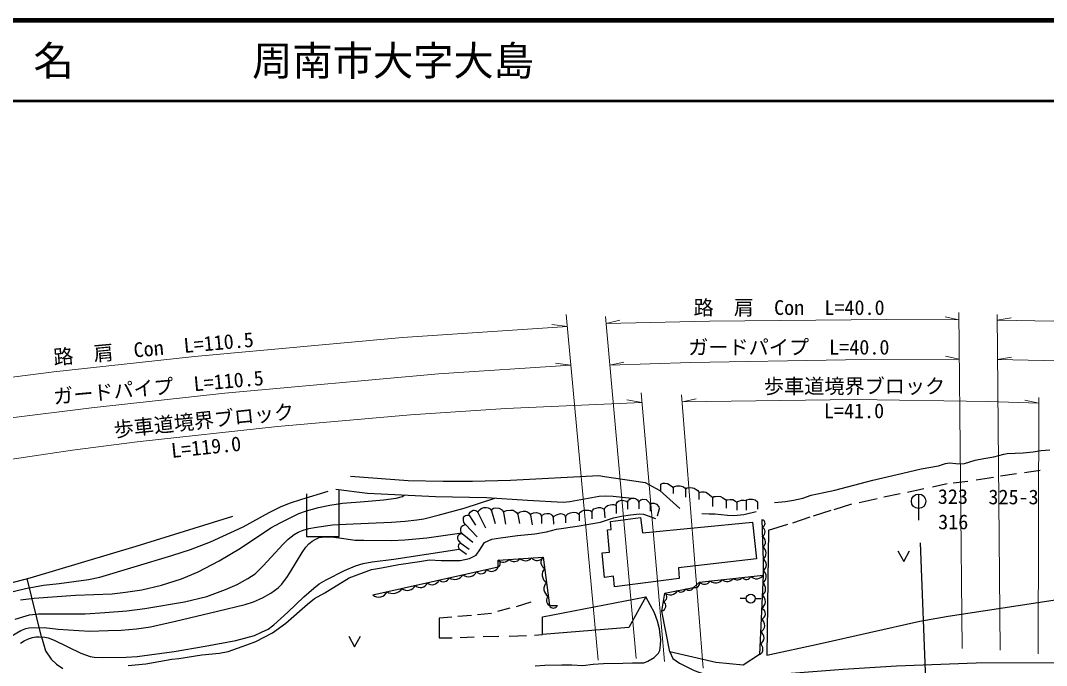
# Model space of a CAD drawing. Units: millimetres at full size, sheet at 1:1000; details may follow other scales. Extents: x 40000 to 680000, y 20000 to 380000.
# Drawn here: x 376270 to 503663, y 299860 to 380000 of the extents above; entities that cross this region are included whole.
import ezdxf
from ezdxf.enums import TextEntityAlignment as Align

# ---------------------------------------------------------------- set-up
doc = ezdxf.new("R2010")
doc.units = ezdxf.units.MM
doc.header["$LTSCALE"] = 1000
for name, color, linetype, lineweight in [('M-BGD', 7, 'Continuous', 25), ('M-STR-HTXT', 7, 'Continuous', 13), ('M-TTL', 2, 'Continuous', 140), ('M-TTL-LINE', 7, 'Continuous', 50)]:
    doc.layers.add(name, color=color, linetype=linetype, lineweight=lineweight)
doc.layers.add('M-TTL-TXT', color=7, linetype='Continuous')
doc.styles.add('ＭＳ ゴシック', font='')
doc.styles.get('ＭＳ ゴシック').set_extended_font_data('MS Gothic')

msp = doc.modelspace()

# ---------------------------------------------------------------- linework, layer by layer
at = {"layer": 'M-BGD'}
for p, q in [((497952, 323430), (499946, 323715)), ((500924, 323830), (502890, 324130)), ((489497, 322070), (491332, 322454)), ((492070, 322558), (493912, 322757)), ((494923, 322928), (497065, 323274)), ((457305, 321944), (457305, 321251)), ((458856, 321819), (458856, 320791)), ((460499, 321309), (460499, 320497)), ((483464, 320815), (485502, 321238)), ((486388, 321387), (488419, 321834)), ((487786, 321163), (487786, 317913)), ((451643, 320093), (451643, 319270)), ((453062, 320103), (453062, 319311)), ((454458, 319831), (454458, 319048)), ((462199, 320732), (462199, 319626)), ((463901, 320341), (463901, 319404)), ((465195, 320105), (465195, 319164)), ((466383, 320340), (466383, 319168)), ((477306, 319256), (479482, 319932)), ((480418, 320117), (482621, 320618)), ((433072, 318887), (433989, 316949)), ((434757, 319096), (435218, 317513)), ((436225, 318873), (436493, 317427)), ((438005, 318629), (438218, 317516)), ((439595, 318551), (439792, 317330)), ((445623, 318576), (445643, 317821)), ((447208, 318924), (447226, 318088)), ((448752, 319232), (448823, 318204)), ((450216, 319749), (450229, 318725)), ((474736, 318453), (476926, 319150)), ((431508, 317361), (432990, 315855)), ((432021, 318468), (432778, 317310)), ((440945, 318389), (440950, 317516)), ((442412, 318256), (442454, 317401)), ((443933, 318310), (443926, 317568)), ((469154, 316660), (471539, 317434)), ((472164, 317591), (474306, 318327)), ((431112, 316247), (432421, 315179)), ((430945, 315067), (431991, 314328)), ((488792, 295535), (488033, 315092)), ((378888, 303405), (377078, 310650)), ((439618, 307724), (437824, 307167)), ((466391, 308172), (465641, 308172)), ((467491, 308172), (468241, 308172)), ((432273, 306060), (430563, 305928)), ((434741, 306325), (433031, 306164)), ((437040, 306969), (435481, 306573)), ((430846, 303356), (432584, 303422)), ((433710, 303453), (435666, 303525)), ((436936, 303509), (439084, 303577)), ((440070, 303641), (441079, 303695))]:
    msp.add_line(p, q, dxfattribs=at)
for points in [[(469884, 320092), (471254, 320254), (472262, 320410), (473398, 320666), (474449, 321035), (475997, 321347), (477388, 321631), (482103, 322908), (485810, 323742), (488098, 324304), (490259, 324674), (491128, 324955), (491631, 325025), (492424, 324944), (493034, 324921), (493494, 324967), (494795, 325381), (495865, 325565), (497124, 325798), (498367, 326109), (498781, 326189), (500783, 326304), (501991, 326419), (503003, 326591), (504062, 326649)], [(417235, 323371), (424404, 322839), (428729, 322777), (432410, 322750), (437091, 322887), (448070, 323469), (448794, 323358), (453822, 322596), (455665, 321602), (458151, 319363)], [(455782, 321497), (455776, 322393), (456010, 322495), (456283, 322521), (456607, 322455), (456930, 322273), (457214, 322060), (457305, 321944), (457488, 322111), (457770, 322184), (458167, 322184), (458495, 322093), (458769, 321938), (458856, 321819), (459042, 321938), (459484, 321964), (459936, 321887), (460179, 321739), (460360, 321614), (460440, 321481), (460499, 321309), (460650, 321415), (460840, 321433), (461155, 321422), (461347, 321392), (461562, 321278), (461834, 321076), (462036, 320911), (462174, 320762), (462199, 320732), (462343, 320848), (462563, 320874), (462926, 320879), (463201, 320840), (463490, 320685), (463787, 320476), (463901, 320341), (464029, 320436), (464372, 320493), (464701, 320469), (465043, 320286), (465169, 320144), (465195, 320105), (465352, 320224), (465809, 320396), (466113, 320407), (466319, 320368), (466383, 320340), (466460, 320434), (466763, 320525), (467157, 320533), (467507, 320445), (467777, 320183), (467777, 319297)], [(373246, 308576), (376904, 309428), (379107, 309828), (381048, 310061), (384730, 310549), (386138, 310830), (390363, 312118), (395041, 313513), (397395, 314255), (399869, 315230), (403929, 317109), (407124, 318861), (408551, 319588), (409662, 320045), (411184, 320540), (414469, 321534)], [(376261, 308021), (377979, 308237), (383110, 308604), (387635, 308761), (389297, 308951), (391337, 309266), (393775, 309846), (396254, 310644), (398318, 311518), (400949, 312882), (403593, 314437), (407349, 316961), (408508, 317592), (409253, 317972), (410847, 318726), (411788, 319075), (413275, 319477), (414681, 319770), (416235, 320021), (418962, 320230), (421360, 320433), (422902, 320669), (423684, 320850), (423964, 321056)], [(411788, 321181), (411788, 315898), (415844, 315898), (415844, 321704)], [(415407, 321757), (419340, 321283), (427796, 320867), (434128, 320723), (439205, 320407), (443653, 320166), (444489, 320242), (448130, 320884), (448846, 320952), (449857, 320918), (452172, 320634)], [(469154, 316660), (468939, 301157), (475423, 302567), (487917, 305353), (491470, 305988), (506927, 308353), (506927, 314060), (508132, 314300), (519488, 315269), (530955, 314406), (530730, 321969)], [(375610, 305623), (377373, 306157), (378511, 306294), (379779, 306296), (384294, 306287), (386749, 306436), (389451, 306648), (391688, 306943), (396648, 307785), (399384, 308451), (401714, 309289), (403160, 309920), (404514, 310667), (405414, 311268), (406383, 312231), (407377, 313325), (408871, 314932), (409524, 315564), (410245, 316129), (410747, 316433), (411385, 316683), (412061, 316894), (413005, 317053), (415007, 317317), (417573, 317478), (422337, 317670), (424047, 317779), (425489, 317943), (426365, 318097), (428144, 318520), (431362, 319392), (435173, 320658)], [(431656, 313653), (430730, 314331), (430676, 314499), (430672, 314684), (430696, 314858), (430752, 314977), (430945, 315067), (430615, 315454), (430569, 315647), (430572, 315866), (430639, 316044), (430747, 316146), (430880, 316212), (431112, 316247), (430986, 316405), (430930, 316652), (430950, 316883), (431045, 317110), (431197, 317254), (431508, 317361), (431304, 317614), (431260, 317901), (431289, 318261), (431384, 318433), (431531, 318513), (431700, 318542), (431891, 318526), (431968, 318494), (432021, 318468), (431993, 318695), (432093, 318910), (432265, 319056), (432455, 319146), (432619, 319164), (432801, 319131), (432949, 319041), (433029, 318946), (433072, 318887), (433174, 319105), (433452, 319374), (433805, 319478), (434083, 319504), (434343, 319452), (434586, 319319), (434717, 319174), (434757, 319096), (434831, 319286), (435014, 319412), (435309, 319440), (435662, 319419), (435885, 319312), (436102, 319153), (436175, 319038), (436225, 318873), (436318, 319000), (436633, 319134), (437106, 319160), (437444, 319144), (437703, 319006), (437841, 318882), (437966, 318698), (438005, 318629), (438083, 318788), (438323, 318946), (438680, 319043), (438963, 319041), (439214, 318973), (439440, 318788), (439547, 318629), (439595, 318551), (439678, 318697), (439968, 318828), (440339, 318852), (440632, 318794), (440808, 318695), (440885, 318587), (440921, 318487), (440945, 318389), (441059, 318532), (441338, 318692), (441629, 318737), (441915, 318725), (442117, 318672), (442257, 318548), (442359, 318390), (442412, 318256), (442538, 318397), (442806, 318570), (443077, 318675), (443326, 318728), (443525, 318702), (443718, 318634), (443797, 318566), (443884, 318434), (443933, 318310), (444033, 318500), (444234, 318724), (444563, 318845), (444949, 318905), (445275, 318886), (445441, 318799), (445539, 318701), (445623, 318576), (445695, 318831), (445919, 319051), (446259, 319145), (446585, 319166), (446805, 319140), (446992, 319106), (447128, 319017), (447208, 318924), (447290, 319112), (447472, 319310), (447765, 319428), (448023, 319481), (448267, 319477), (448504, 319404), (448666, 319313), (448752, 319232), (448848, 319476), (449138, 319728), (449481, 319840), (449722, 319873), (449953, 319867), (450108, 319814), (450216, 319749), (450275, 319984), (450409, 320176), (450622, 320324), (450907, 320406), (451182, 320375), (451354, 320327), (451519, 320265), (451611, 320156), (451643, 320093), (451758, 320393), (451981, 320568), (452233, 320655), (452446, 320655), (452621, 320607), (452873, 320437), (452960, 320301), (453062, 320103), (453115, 320340), (453280, 320456), (453537, 320544), (453939, 320476), (454196, 320238), (454366, 320059), (454458, 319831), (454551, 319964), (454707, 320027), (454969, 320018), (455247, 319886), (455519, 319565), (455578, 319346), (455330, 318432)], [(389654, 299857), (391841, 300081), (395059, 300639), (395908, 300728), (398791, 301175), (400958, 301398), (402052, 301611), (404386, 302418), (405485, 302844), (407561, 303932), (409223, 305100), (411898, 307491), (412770, 308166), (414066, 308884), (417064, 310741), (419851, 311804), (421087, 311994), (423240, 312390), (425795, 312772), (427049, 312974), (428494, 312924), (429748, 312886), (430876, 312924), (432029, 313164), (432838, 313581), (433296, 314229), (433894, 315132), (434784, 315551), (435879, 315742), (437993, 316028), (440115, 316222), (441575, 316473), (442841, 316803), (445407, 317180), (448294, 317667), (449914, 318218), (450907, 318411), (452012, 318586), (453144, 318706), (453622, 318660), (455095, 318126)], [(467598, 318960), (466074, 318589), (464824, 318466), (464055, 318493), (462477, 318658), (461776, 318658), (460856, 318713)], [(269364, 294680), (270500, 294692), (270942, 294737), (274587, 295245), (279043, 295475), (281835, 295732), (286858, 296117), (300016, 296332), (304060, 296367), (312934, 297350), (319591, 298079), (322411, 298282), (332373, 300007), (341189, 301981), (353571, 304794), (364156, 307383), (373812, 309799), (377477, 310754), (390624, 314686), (402612, 318412)], [(468311, 317963), (468473, 312874), (468480, 311090), (468044, 301208), (466014, 299906), (462595, 300231), (456886, 301576), (455903, 306625), (456256, 308867), (459839, 309566), (460579, 310232), (468480, 311090)], [(375093, 303521), (376308, 304217), (376921, 304452), (377315, 304553), (379192, 304576), (380928, 304374), (383493, 304188), (384889, 304145), (387132, 304198), (388783, 304256), (390660, 304423), (392397, 304661), (395510, 305355), (400739, 306601), (404148, 307427), (405190, 307751), (406336, 308254), (407356, 308833), (408243, 309511), (408720, 309955), (409437, 310910), (409849, 311590), (411242, 313903), (411695, 314542), (412089, 314996), (412497, 315325), (412854, 315534), (413189, 315697), (413350, 315750), (413675, 315818), (414101, 315850), (414886, 315837), (415818, 315721), (417812, 315448), (418908, 315427), (422359, 315410), (423998, 315455), (426703, 315728), (431049, 316326)], [(376251, 302631), (376706, 302920), (377243, 303193), (377774, 303342), (378160, 303419), (378599, 303430), (379269, 303373), (379717, 303282), (380458, 303005), (383757, 301384), (384322, 301168), (384928, 300988), (385433, 300910), (386446, 300873), (389396, 300877), (390774, 300960), (395354, 301583), (399198, 302280), (402992, 302963), (405308, 303604), (406209, 303984), (407023, 304389), (407731, 304903), (409476, 306498), (411444, 308410), (412680, 309482), (413364, 310011), (414219, 310500), (416506, 311683), (417858, 312257), (418810, 312522), (419930, 312732), (422611, 313082), (430730, 314331)], [(485217, 314093), (485933, 312797), (486649, 314093)], [(420021, 308630), (435592, 312124), (435592, 312955), (441177, 313331), (441947, 307295), (442929, 307295)], [(440172, 299829), (441371, 299882), (443468, 299935), (444714, 299926), (446101, 299846), (447370, 300025), (448658, 300114), (451061, 300169), (452245, 300197), (453136, 300197), (453654, 300202), (454180, 300407), (454957, 300844), (455479, 301398), (455636, 301711), (455726, 302405), (455760, 303100), (455715, 303675), (455607, 304430), (455365, 305365), (455004, 306420), (453895, 308372)], [(429826, 305853), (428252, 305724), (428252, 303307), (429875, 303307)], [(378888, 303405), (379356, 301689), (380062, 300647), (380718, 300030), (381513, 299477)], [(417039, 303494), (417755, 302199), (418471, 303494)], [(456886, 301576), (457276, 300724), (458099, 300152), (459910, 299238), (461189, 298792), (462012, 298606), (462866, 298528)], [(306116, 276298), (311360, 276827), (313656, 277230), (325231, 279623), (340796, 282850), (354886, 285777), (378173, 289351), (398271, 292231), (413180, 293937), (430776, 295494), (457649, 297744), (469264, 298713), (478433, 299409), (485050, 299814), (494931, 300188), (510697, 300215), (520070, 299932), (536174, 299027), (543535, 298098), (556017, 296577), (562987, 296515)]]:
    msp.add_lwpolyline(points, dxfattribs=at)
for points in [[(448508, 313855), (449416, 313945), (449152, 316717), (449612, 316762), (449528, 317761), (453268, 318240), (453521, 316362), (467148, 317651), (467636, 313128), (457959, 311975), (458051, 310678), (450034, 309653), (449896, 310942), (448772, 310795)], [(441079, 303695), (441079, 305892), (453895, 308372), (451821, 304594)]]:
    msp.add_lwpolyline(points, close=True, dxfattribs=at)
for centre, radius in [((487786, 320263), 900), ((466941, 308172), 550)]:
    msp.add_circle(centre, radius, dxfattribs=at)
for centre, radius, start, end in [((468266, 317509), 456, 279.26147, 84.39635), ((468077, 316472), 643, 297.75789, 65.89993), ((468016, 315229), 764, 301.76027, 61.89754), ((467955, 313813), 895, 304.86219, 58.79563), ((434784, 312409), 856, 224.68934, 340.60865), ((436225, 313628), 924, 226.71295, 320.99243), ((435371, 312540), 470, 298.02046, 61.97954), ((437577, 313623), 857, 222.33902, 325.36636), ((438956, 313883), 1006, 227.95064, 319.75474), ((440417, 313766), 875, 217.52623, 330.17915), ((441747, 312686), 861, 131.46653, 243.08756), ((468066, 312371), 813, 300.45643, 60.45769), ((430204, 311732), 1178, 235.20494, 330.09306), ((431924, 311948), 1065, 229.01118, 336.28681), ((433461, 312004), 741, 220.71656, 344.58143), ((442178, 311132), 1137, 136.24908, 238.305), ((466380, 311222), 663, 218.8122, 333.59), ((467662, 311605), 966, 224.56935, 327.83285), ((467892, 310901), 967, 304.28497, 52.69535), ((424323, 310198), 1021, 227.83078, 337.46721), ((425915, 310466), 925, 225.43498, 339.86301), ((427393, 310771), 872, 225.63866, 339.65933), ((428756, 311132), 859, 230.59146, 334.70653), ((442333, 309399), 1073, 134.5203, 240.03378), ((460009, 310122), 581, 252.98088, 10.95571), ((461195, 310741), 799, 219.58394, 332.81826), ((462581, 311130), 1012, 228.13893, 324.26327), ((464022, 311199), 905, 226.84028, 325.56192), ((465264, 311226), 732, 227.35768, 325.04452), ((467914, 309395), 880, 301.40235, 53.54485), ((420752, 309486), 1125, 229.51865, 335.77935), ((422500, 310158), 1344, 237.4849, 327.8131), ((442271, 307933), 715, 131.40373, 243.15035), ((455925, 308368), 599, 285.64686, 56.48855), ((456922, 309702), 1068, 231.40998, 330.67434), ((458302, 309599), 614, 223.18051, 338.9038), ((459292, 309807), 598, 225.77898, 336.30534), ((467682, 307817), 1077, 304.77546, 50.17174), ((442438, 307539), 549, 206.50144, 333.49856), ((455767, 307244), 634, 282.45264, 59.68276), ((468093, 306286), 677, 282.47334, 72.47385), ((467773, 304845), 909, 295.78849, 59.1587), ((467800, 303311), 805, 292.22555, 62.72165), ((467675, 301905), 789, 297.88844, 57.05876)]:
    msp.add_arc(centre, radius, start, end, dxfattribs=at)
at = {"layer": 'M-STR-HTXT'}
for p, q in [((448001, 300518), (444033, 343482)), ((452711, 300713), (448910, 343214)), ((448986, 342366), (450690, 342768)), ((492787, 342817), (491065, 343185)), ((493201, 301966), (492778, 343702)), ((497894, 301750), (497553, 343463)), ((497558, 342776), (499274, 343056)), ((444172, 341980), (442259, 342237)), ((492837, 337911), (491115, 338279)), ((497598, 337896), (499314, 338176)), ((444617, 337157), (442705, 337415)), ((449451, 337168), (451172, 337539)), ((453428, 332526), (451545, 332859)), ((456220, 300350), (453324, 333722)), ((461048, 299542), (458329, 333473)), ((458456, 332606), (460177, 332977)), ((502717, 332473), (500996, 332842)), ((502649, 301320), (502719, 333156))]:
    msp.add_line(p, q, dxfattribs=at)
for points in [[(448986, 342366), (461803, 342651), (483810, 342833), (492787, 342817)], [(497558, 342776), (509250, 342540), (529266, 341877), (537777, 341524)], [(331248, 329247), (349193, 332050), (365828, 334467), (380405, 336339), (397878, 338236), (423680, 340617), (444172, 341980)], [(449451, 337168), (459457, 337500), (478711, 337844), (492837, 337911)], [(497598, 337896), (520474, 337402), (537447, 336823)], [(332074, 324263), (343799, 326171), (364411, 329324), (385070, 331891), (401652, 333689), (428166, 336118), (444617, 337157)], [(332950, 318982), (342451, 320404), (357475, 322641), (367107, 324285), (382728, 326624), (390769, 327641), (408194, 329547), (424697, 331000), (436522, 331787), (453428, 332526)], [(458399, 332605), (479860, 332911), (496479, 332657), (502717, 332473)]]:
    msp.add_lwpolyline(points, dxfattribs=at)
at = {"layer": 'M-TTL'}
msp.add_line((680000, 380000), (40000, 380000), dxfattribs=at)
at = {"layer": 'M-TTL-LINE'}
msp.add_line((40000, 370000), (680000, 370000), dxfattribs=at)

# ---------------------------------------------------------------- texts
at = {"layer": 'M-BGD', "style": 'ＭＳ ゴシック'}
for s, p in [('323', (492040, 319388)), ('325-3', (499571, 319336)), ('316', (492085, 316241))]:
    msp.add_text(s, height=1833, dxfattribs=at).set_placement(p, align=Align.BOTTOM_CENTER)
at = {"layer": 'M-STR-HTXT', "style": 'ＭＳ ゴシック'}
for s, p in [('路\u3000肩\u3000Con\u3000L=40.0', (471701, 342867)), ('ガードパイプ\u3000L=40.0', (471670, 337942)), ('歩車道境界ブロック', (479831, 333103)), ('L=41.0', (479763, 330037))]:
    msp.add_text(s, height=1833, dxfattribs=at).set_placement(p, align=Align.BOTTOM_CENTER)
for s, rotation, p in [('路\u3000肩\u3000Con\u3000L=110.5', 5.173, (392912, 337802)), ('ガードパイプ\u3000L=110.5', 5.173, (393522, 332984)), ('歩車道境界ブロック', 5.898, (399194, 328851)), ('L=119.0', 5.898, (399463, 325551))]:
    msp.add_text(s, height=1833, rotation=rotation, dxfattribs=at).set_placement(p, align=Align.BOTTOM_CENTER)
at = {"layer": 'M-TTL-TXT', "style": 'ＭＳ ゴシック'}
for s, p in [('地 名', (370380, 375000)), ('周南市大字大島', (405024, 375000))]:
    msp.add_text(s, height=3666, dxfattribs=at).set_placement(p, align=Align.MIDDLE_LEFT)

doc.saveas('drawing.dxf')
